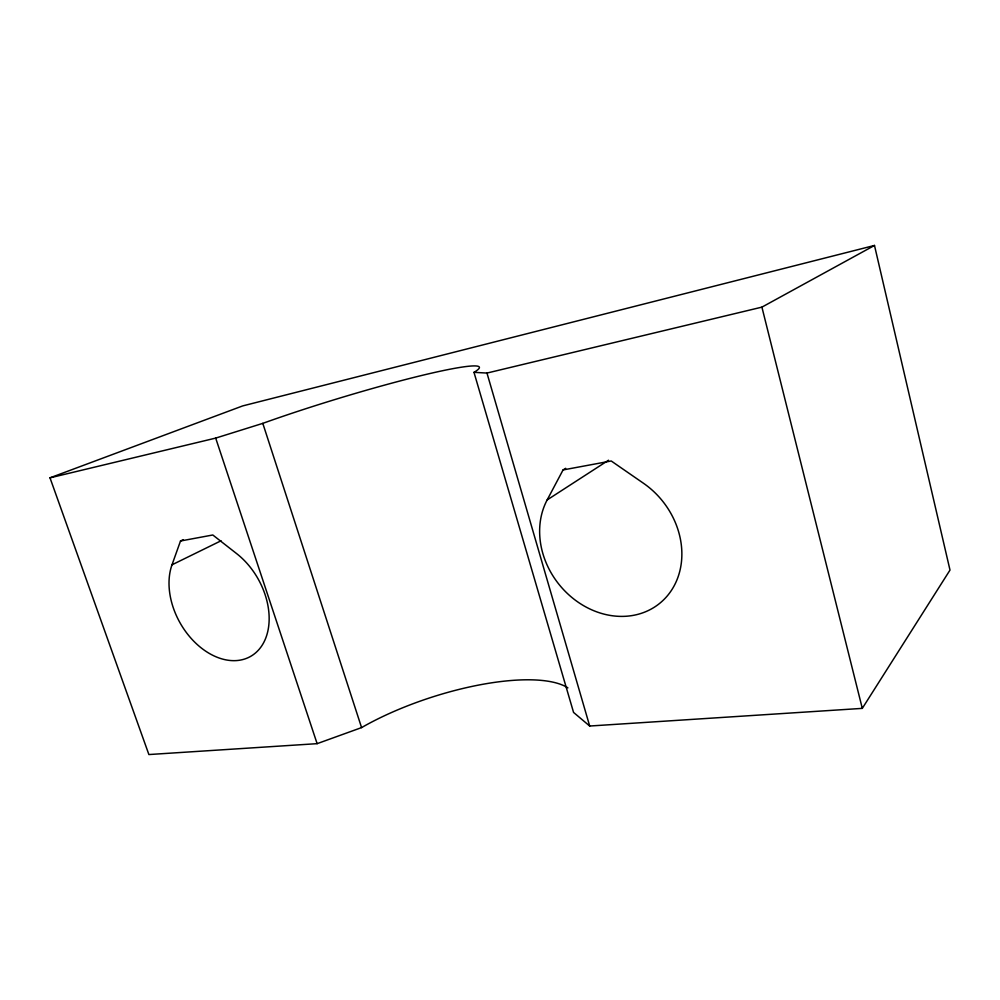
<?xml version="1.0" encoding="UTF-8"?>
<svg xmlns="http://www.w3.org/2000/svg" width="1000" height="1000" viewBox="0 0 1000 1000"><rect width="100%" height="100%" fill="white"/><g stroke="black" fill="none" stroke-linecap="round" stroke-linejoin="round"><path stroke-width="1.5" d="M180.512 540.988L212.8 534.987L236.663 553.638A63.837 44.787 60.5 0 1 266.038 637.325A63.837 44.787 60.5 0 1 201.875 648.425A63.837 44.787 60.5 0 1 172 564.812L180.512 540.988L183.325 539.663M563.062 469.938L611.225 460.988L643.487 483.275A77.95 66.45 51.5 0 1 674.038 586.025A77.95 66.45 51.5 0 1 578.625 602.537A77.95 66.45 51.5 0 1 547.15 499.938L563.062 469.938L565.7 468.3M50 477.837L215.688 438.1L262.8 423.363A144.625 11.113 -16.9 0 1 422.113 375.375A144.625 11.113 -16.9 0 1 473.988 372.337L573.562 712.425L589.688 726.025L862.3 708.375L950 570.087L874.488 245.45L242.688 405.913L50 477.837L148.887 754.55L317.125 743.662L361.575 727.6A137.9 44.612 -18 0 1 567.888 687.862M547.15 499.938L608.538 460.225M473.988 372.337L486.975 373.062L761.912 307.137L874.488 245.45M172 564.812L221.038 540.788M215.688 438.1L317.125 743.662M262.8 423.363L361.575 727.6M486.975 373.062L589.688 726.025M761.912 307.137L862.3 708.375"/></g></svg>
